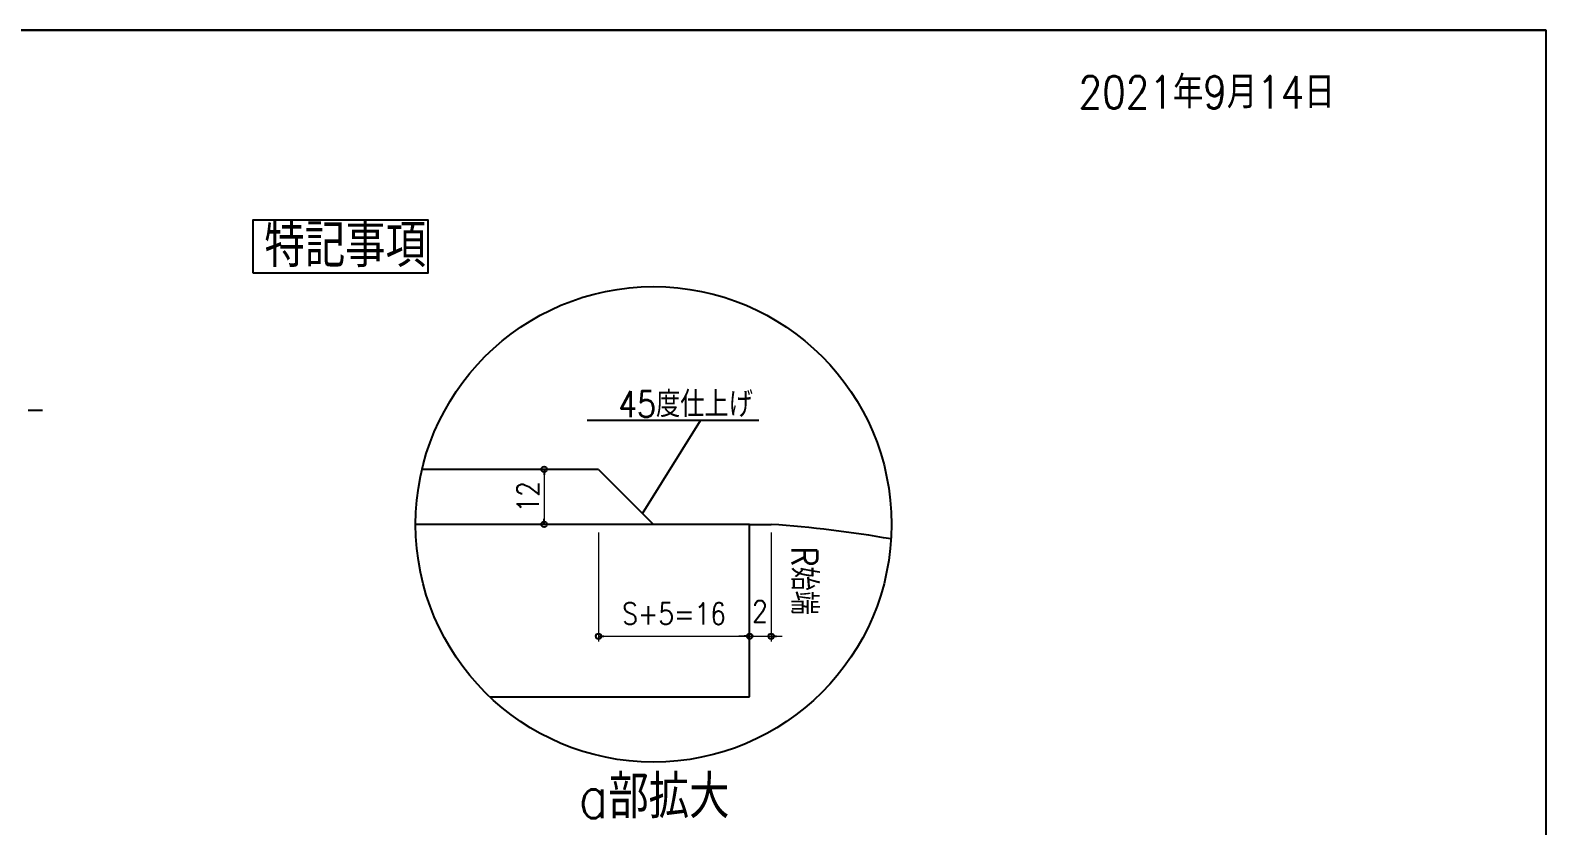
# Model space of a CAD drawing. Extents: x 89504 to 820828, y -112826 to 219894.
# Drawn here: x 814219 to 815623, y -110594 to -109856 of the extents above; entities that cross this region are included whole.
import ezdxf
from ezdxf.enums import TextEntityAlignment as Align

# ---------------------------------------------------------------- set-up
doc = ezdxf.new("R2010")
doc.units = 0
doc.header["$MEASUREMENT"] = 0
doc.linetypes.add('CENTER1', pattern=[10, 6.25, -1.25, 1.25, -1.25])
doc.layers.get('0').update_dxf_attribs({"color": 3, "linetype": 'CONTINUOUS'})
doc.layers.get('Defpoints').update_dxf_attribs({"linetype": 'CONTINUOUS'})
doc.layers.add('00_ADDL', color=253, linetype='CONTINUOUS', plot=False)
doc.layers.add('waku$0$DEF', color=161, linetype='CONTINUOUS', plot=False)
for name, color, linetype in [('I図面枠', 211, 'CONTINUOUS'), ('waku$0$00_01雲', 2, 'CONTINUOUS'), ('寸法', 4, 'CONTINUOUS')]:
    doc.layers.add(name, color=color, linetype=linetype)
doc.styles.add('DRACAD', font='txt', dxfattribs={"width": 0.85, "bigfont": 'extfont2'})
doc.styles.add('KANJI', font='simplex.shx', dxfattribs={"width": 0.7, "bigfont": 'extfont2.shx'})
doc.styles.add('waku$0$DRACAD', font='txt', dxfattribs={"width": 0.85, "bigfont": 'extfont2'})
doc.dimstyles.new('S5', dxfattribs={"dimscale": 5, "dimtxt": 4, "dimasz": 1, "dimexe": 1, "dimexo": 1.5, "dimgap": 1, "dimtad": 1, "dimtxsty": 'KANJI', "dimblk": 'ORIGIN', "dimcen": 0, "dimclrd": 256, "dimclre": 256, "dimclrt": 256, "dimadec": 0, "dimazin": 0, "dimtfac": 1, "dimtmove": 2, "dimatfit": 2, "dimfxl": 1, "dimtolj": 2, "dimlwd": 5, "dimlwe": 5, "dimarcsym": 0})

# ---------------------------------------------------------------- blocks, each defined once
blk = doc.blocks.new('waku')
at = {"layer": 'waku$0$DEF'}
blk.add_lwpolyline([(-76102, 40666), (92098, 40666), (92098, -78134), (-76102, -78134)], close=True, dxfattribs=at)
at = {"layer": 'waku$0$00_01雲', "linetype": 'Continuous', "style": 'waku$0$DRACAD', "width": 0.85}
blk.add_text('2021年9月14日', height=1200, dxfattribs=at).set_placement((79533, 38370), align=Align.MIDDLE_CENTER)
blk = doc.blocks.new('_ORIGIN')
at = {"color": 0, "linetype": 'ByBlock'}
blk.add_line((0, 0), (-1, 0), dxfattribs=at)
blk.add_circle((0, 0), 0.5, dxfattribs=at)
blk = doc.blocks.new('*D288')
at = {"layer": 'Defpoints', "color": 0, "ltscale": 4, "transparency": 16777216}
for p in [(814745.2, -110314.4), (814885.2, -110314.4), (814885.2, -110418.1)]:
    blk.add_point(p, dxfattribs=at)
at = {"layer": '寸法', "lineweight": 5, "ltscale": 4, "transparency": 16777216}
for p, q in [((814745.2, -110321.9), (814745.2, -110423.1)), ((814885.2, -110321.9), (814885.2, -110423.1)), ((814750.2, -110418.1), (814880.2, -110418.1))]:
    blk.add_line(p, q, dxfattribs=at)
at = {"layer": '寸法', "lineweight": 5, "ltscale": 4, "transparency": 16777216, "xscale": 5, "yscale": 5, "zscale": 5, "rotation": 180}
blk.add_blockref('_ORIGIN', (814745.2, -110418.1), dxfattribs=at)
at = {"layer": '寸法', "lineweight": 5, "ltscale": 4, "transparency": 16777216, "xscale": 5, "yscale": 5, "zscale": 5}
blk.add_blockref('_ORIGIN', (814885.2, -110418.1), dxfattribs=at)
at = {"layer": '寸法', "ltscale": 4, "transparency": 16777216, "insert": (814815.2, -110397.3), "char_height": 20, "attachment_point": 5, "style": 'DRACAD'}
blk.add_mtext('\\A2;S+5=16', dxfattribs=at)
blk = doc.blocks.new('*D289')
at = {"layer": 'Defpoints', "color": 0, "ltscale": 4, "transparency": 16777216}
for p in [(814885.2, -110314.4), (814905.2, -110314.4), (814905.2, -110418.1)]:
    blk.add_point(p, dxfattribs=at)
at = {"layer": '寸法', "lineweight": 5, "ltscale": 4, "transparency": 16777216}
for p, q in [((814885.2, -110321.9), (814885.2, -110423.1)), ((814905.2, -110321.9), (814905.2, -110423.1)), ((814880.2, -110418.1), (814875.2, -110418.1)), ((814885.2, -110418.1), (814905.2, -110418.1)), ((814910.2, -110418.1), (814915.2, -110418.1))]:
    blk.add_line(p, q, dxfattribs=at)
at = {"layer": '寸法', "lineweight": 5, "ltscale": 4, "transparency": 16777216, "xscale": 5, "yscale": 5, "zscale": 5}
blk.add_blockref('_ORIGIN', (814885.2, -110418.1), dxfattribs=at)
at = {"layer": '寸法', "lineweight": 5, "ltscale": 4, "transparency": 16777216, "xscale": 5, "yscale": 5, "zscale": 5, "rotation": 180}
blk.add_blockref('_ORIGIN', (814905.2, -110418.1), dxfattribs=at)
at = {"layer": '寸法', "ltscale": 4, "transparency": 16777216, "insert": (814894.8, -110395.1), "char_height": 20, "attachment_point": 5, "style": 'DRACAD'}
blk.add_mtext('\\A2;2', dxfattribs=at)
blk = doc.blocks.new('*D195')
at = {"layer": 'Defpoints', "color": 0, "linetype": 'Continuous', "transparency": 16777216}
for p in [(814745.2, -110263.4), (814694.8, -110314.4), (814745.2, -110314.4)]:
    blk.add_point(p, dxfattribs=at)
at = {"layer": '寸法', "linetype": 'Continuous', "lineweight": 5, "transparency": 16777216}
for p, q in [((814737.7, -110263.4), (814689.8, -110263.4)), ((814694.8, -110268.4), (814694.8, -110309.4)), ((814737.7, -110314.4), (814689.8, -110314.4))]:
    blk.add_line(p, q, dxfattribs=at)
at = {"layer": '寸法', "linetype": 'Continuous', "lineweight": 5, "transparency": 16777216, "xscale": 5, "yscale": 5, "zscale": 5}
for p, rotation in [((814694.8, -110263.4), 90), ((814694.8, -110314.4), 270)]:
    blk.add_blockref('_ORIGIN', p, dxfattribs=dict(at, rotation=rotation))
at = {"layer": '寸法', "linetype": 'Continuous', "transparency": 16777216, "insert": (814679.8, -110288.9), "char_height": 20, "attachment_point": 5, "rotation": 90, "style": 'DRACAD'}
blk.add_mtext('\\A2;12', dxfattribs=at)

msp = doc.modelspace()

# ---------------------------------------------------------------- linework, layer by layer
at = {"layer": '00_ADDL', "linetype": 'Continuous'}
msp.add_line((815622.5901, -109856.41828), (811417.5901, -109856.41828), dxfattribs=at)
at = {"layer": '寸法', "linetype": 'CENTER1', "ltscale": 10}
msp.add_line((811816.92787, -110208.43157), (814230.10203, -110208.43157), dxfattribs=at)
at = {"layer": '寸法', "ltscale": 4}
for p, q in [((814893.79923, -110218.27693), (814734.67827, -110218.27693)), ((814786.00205, -110304.22285), (814839.66764, -110218.27693)), ((814745.20205, -110263.42285), (814796.20205, -110314.42285))]:
    msp.add_line(p, q, dxfattribs=at)
at = {"layer": '寸法'}
for p, q in [((814745.20205, -110263.42285), (814581.78317, -110263.42285)), ((814885.20205, -110314.42285), (814575.80138, -110314.42285)), ((814885.20205, -110474.42285), (814885.20205, -110314.42285)), ((814644.62218, -110474.42285), (814885.20205, -110474.42285))]:
    msp.add_line(p, q, dxfattribs=at)
at = {"layer": '寸法', "ltscale": 5}
msp.add_line((814885.20205, -110314.42285), (814905.20205, -110314.42285), dxfattribs=at)
at = {"layer": '寸法', "linetype": 'Continuous'}
msp.add_lwpolyline([(814424.92723, -110081.2235), (814587.29003, -110081.2235), (814587.29003, -110032.47885), (814424.92723, -110032.47885)], close=True, dxfattribs=at)
msp.add_circle((814796.20205, -110314.42285), 220.40068, dxfattribs=at)
at = {"layer": '寸法', "ltscale": 4}
msp.add_arc((814827.30284, -111411.66107), 1100, 80.11272329, 85.93905879, dxfattribs=at)

# ---------------------------------------------------------------- block references
at = {"layer": 'I図面枠', "xscale": 0.025, "yscale": 0.025, "zscale": 0.025}
msp.add_blockref('waku', (813320.15095, -110873.07418), dxfattribs=at)

# ---------------------------------------------------------------- texts
at = {"layer": '寸法', "linetype": 'Continuous', "lineweight": -3, "style": 'DRACAD', "width": 0.85}
for s, p in [('特記事項', (814435.72312, -110075.87301)), ('a部拡大', (814726.66136, -110586.87632))]:
    msp.add_text(s, height=40, dxfattribs=at).set_placement(p)
at = {"layer": '寸法', "ltscale": 4, "style": 'DRACAD', "width": 0.85}
msp.add_text('45度仕上げ', height=24, dxfattribs=at).set_placement((814888.22189, -110203.06581), align=Align.MIDDLE_RIGHT)
msp.add_text('R始端', height=24, rotation=270, dxfattribs=at).set_placement((814923.89805, -110335.14223))

# ---------------------------------------------------------------- dimensions: what is measured, and where the dimension line sits
at = {"layer": '寸法', "linetype": 'Continuous'}
dim = msp.add_linear_dim(base=(814694.82553, -110314.42285), p1=(814745.20205, -110263.42285), p2=(814745.20205, -110314.42285), angle=90, text='12', dimstyle='S5', override={"dimtxsty": 'DRACAD'}, dxfattribs=at)
dim.commit()
dim.dimension.update_dxf_attribs({"geometry": '*D195', "text_midpoint": (814679.82553, -110288.92285)})
at = {"layer": '寸法', "ltscale": 4}
dim = msp.add_linear_dim(base=(814885.20205, -110418.11191), p1=(814745.20205, -110314.42285), p2=(814885.20205, -110314.42285), text='S+5=16', dimstyle='S5', override={"dimlfac": 0.1, "dimtxsty": 'DRACAD'}, dxfattribs=at)
dim.commit()
dim.dimension.update_dxf_attribs({"geometry": '*D288', "text_midpoint": (814815.20205, -110397.29736), "dimtype": 160})
dim = msp.add_linear_dim(base=(814905.20205, -110418.11191), p1=(814885.20205, -110314.42285), p2=(814905.20205, -110314.42285), dimstyle='S5', override={"dimlfac": 0.1, "dimtxsty": 'DRACAD'}, dxfattribs=at)
dim.commit()
dim.dimension.update_dxf_attribs({"geometry": '*D289', "text_midpoint": (814894.82337, -110395.10029), "dimtype": 160})

doc.saveas('drawing.dxf')
